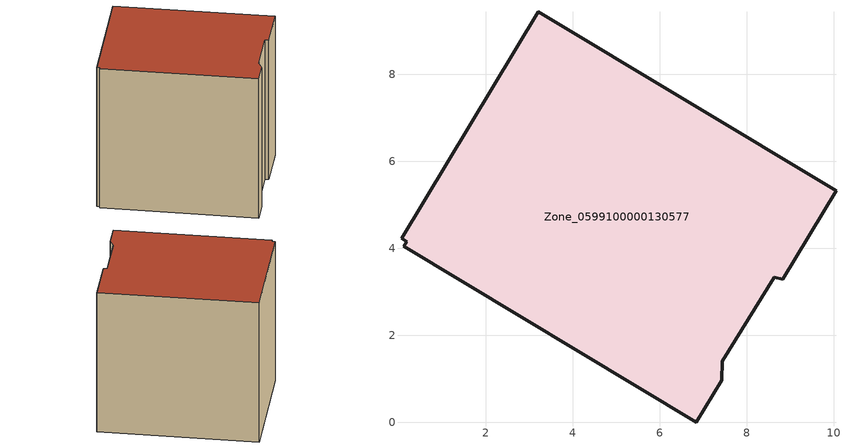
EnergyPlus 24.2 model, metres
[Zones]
Zone_0599100000130577
 floor ground (C_G): 8.64,3.34 7.45,1.4 7.43,0.97 6.84,0 0.12,4.05 0.19,4.16 0.07,4.23 3.21,9.44 10.06,5.33 8.83,3.29 z0
 wall outside (C_F): 10.06,5.33 3.21,9.44 0.07,4.23 0.19,4.16 0.12,4.05 6.84,0 7.43,0.97 7.45,1.4 8.64,3.34 8.83,3.29 10.06,5.33 z0:7.83
 roof outside (C_R): 0.12,4.05 6.84,0 7.43,0.97 7.45,1.4 8.64,3.34 8.83,3.29 10.06,5.33 3.21,9.44 0.07,4.23 0.19,4.16 z7.83
[BUILDING]
Pand.0599100000130577: North Axis=0; Terrain=City; Loads Convergence Tolerance Value=0.04; Temperature Convergence Tolerance Value=0.4; Solar Distribution=FullExterior; Maximum Number of Warmup Days=25; Minimum Number of Warmup Days=1
[Site:Location]
Rotterdam.The.Hague.AP_ZH_NLD Design_Conditions: Latitude=51.96; Longitude=4.45; Time Zone=1; Elevation=-4.5
[SITE:GROUNDTEMPERATURE:BUILDINGSURFACE]
18, 18, 18, 18, 18, 18, 18, 18, 18, 18, 18, 18
[MATERIAL] Thermal Absorptance=0.9; Solar Absorptance=0.7; Visible Absorptance=0.7
Name | Roughness | Thickness | Conductivity | Density | Specific Heat
G.TI.1946-1964 | MediumSmooth | 0.15 | 1 | 540 | 1210
F.TI.1946-1964 | Rough | 0.3 | 0.857143 | 1920 | 840
R.TI.1946-1964 | MediumRough | 0.2 | 0.277778 | 1500 | 1000
[CONSTRUCTION]
C_G: G.TI.1946-1964
C_F: F.TI.1946-1964
C_R: R.TI.1946-1964
[ZONE]
Zone_0599100000130577: Type=1; Multiplier=1; Ceiling Height=Autocalculate; Volume=Autocalculate; Floor Area=autocalculate; Part of Total Floor Area=Yes
[ZONEINFILTRATION:DESIGNFLOWRATE]
Infil_Zone_0599100000130577: Zone or ZoneList or Space or SpaceList=Zone_0599100000130577; Schedule=AlwaysOn; Design Flow Rate Calculation Method=Flow/Area; Flow Rate per Floor Area=0.003; Constant Term Coefficient=1; Temperature Term Coefficient=0; Velocity Term Coefficient=0; Velocity Squared Term Coefficient=0
[HVACTEMPLATE:ZONE:IDEALLOADSAIRSYSTEM]
Zone_0599100000130577: Maximum Heating Supply Air Temperature=50; Minimum Cooling Supply Air Temperature=13; Maximum Heating Supply Air Humidity Ratio=0.0156; Minimum Cooling Supply Air Humidity Ratio=0.0077; Heating Limit=NoLimit; Cooling Limit=NoLimit; Dehumidification Control Type=ConstantSensibleHeatRatio; Cooling Sensible Heat Ratio=0.7; Dehumidification Setpoint=60; Humidification Control Type=None; Humidification Setpoint=30; Outdoor Air Method=None; Outdoor Air Flow Rate per Person=0.00944; Outdoor Air Flow Rate per Zone Floor Area=0; Outdoor Air Flow Rate per Zone=0; Demand Controlled Ventilation Type=None; Outdoor Air Economizer Type=NoEconomizer; Heat Recovery Type=None; Sensible Heat Recovery Effectiveness=0.7; Latent Heat Recovery Effectiveness=0.65
[ZONECONTROL:THERMOSTAT]
ThermostatControl_Zone_0599100000130577: Zone or ZoneList=Zone_0599100000130577; Control Type Schedule=DualSetpointControlType; Control 1=Thermostat_Zone_0599100000130577; Temperature Difference Between Cutout And Setpoint=0
[THERMOSTATSETPOINT:DUALSETPOINT]
Thermostat_Zone_0599100000130577: Heating Setpoint Temperature Schedule=HeatingSetpoint_Zone_0599100000130577; Cooling Setpoint Temperature Schedule=CoolingSetpoint_Zone_0599100000130577
[SCHEDULE:COMPACT]
HeatingSetpoint_Zone_0599100000130577: Through: 12/31, For: AllDays, Until: 24:00, 21
CoolingSetpoint_Zone_0599100000130577: Through: 12/31, For: AllDays, Until: 24:00, 24
DualSetpointControlType: Through: 12/31, For: AllDays, Until: 24:00, 4
AlwaysOn: Through: 12/31, For: AllDays, Until: 24:00, 1
